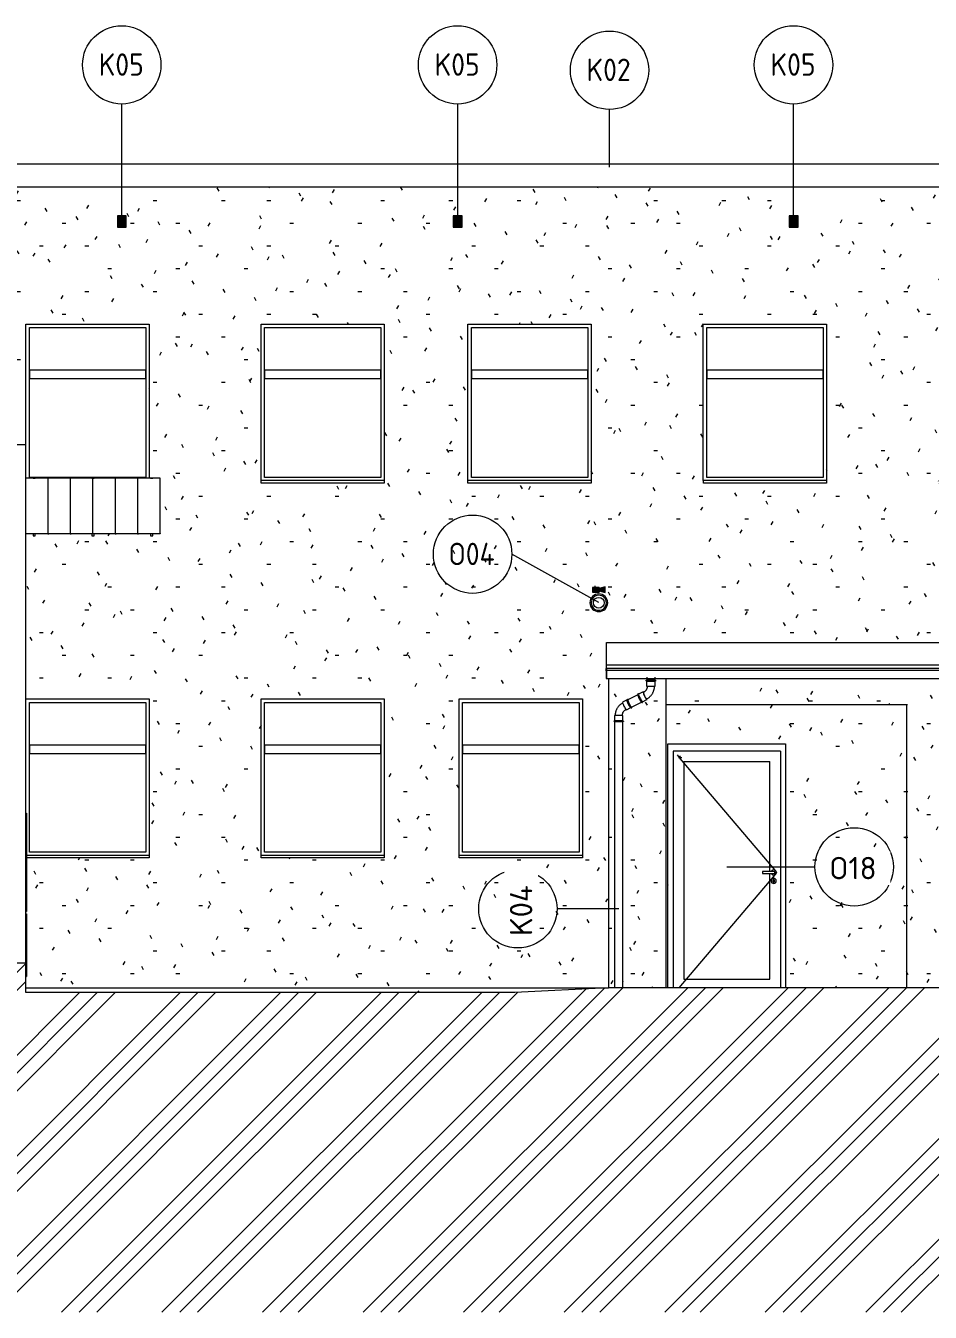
# Model space of a CAD drawing. Header units: millimetres. Extents: x -17526 to 472153, y -45352 to 20466.
# Drawn here: x 265693 to 273771, y -2010 to 9486 of the extents above; entities that cross this region are included whole.
import ezdxf

# ---------------------------------------------------------------- set-up
doc = ezdxf.new("R2010")
doc.units = ezdxf.units.MM
for name, color, linetype, lineweight in [('A-DETL-GENF', 92, 'Continuous', 9), ('A-DETL-THIN', 151, 'Continuous', 9), ('A-GLAZ', 151, 'Continuous', 9), ('A-GLAZ-IDEN', 152, 'Continuous', 9), ('A-ROOF', 132, 'Continuous', 9), ('A-ROOF-IDEN', 132, 'Continuous', 9), ('A-ROOF-OTLN', 132, 'Continuous', 9), ('A-WALL', 113, 'Continuous', 9), ('A-WALL-PATT', 111, 'Continuous', 9), ('E-ELEC-FIXT', 91, 'Continuous', 9), ('E-POWR-CNTR', 130, 'Continuous', 9), ('E-POWR-DROP', 130, 'Continuous', 9), ('E-SERT', 181, 'Continuous', 9), ('E-SERT-IDEN', 181, 'Continuous', 9), ('M-EQPM', 50, 'Continuous', 9), ('M-EQPM-IDEN', 50, 'Continuous', 9), ('P-PIPE', 3, 'Continuous', 9), ('P-PIPE-IDEN', 2, 'Continuous', 9), ('Q-SPCQ', 91, 'Continuous', 9)]:
    doc.layers.add(name, color=color, linetype=linetype, lineweight=lineweight)
doc.styles.add('ISOCPEUR', font='isocpeur.ttf', dxfattribs={"width": 0.9, "height": 200})
doc.styles.add('ISOCPEUR_2', font='isocpeur.ttf', dxfattribs={"height": 200})
pattern_1 = [(0, (331041.9, 0), (812.8, 203.2), [33.528, -576.072, 33.528, -576.072, -3251.2]), (0, (331041.9, 0), (812.8, 203.2), [-1219.2, 33.528, -1185.672, 33.528, -576.072, -1422.4]), (0, (331041.9, 0), (812.8, 203.2), [-3048, 33.528, -372.872, 33.528, -982.472]), (120, (331346.7, 101.6), (-582.37636, 602.30545), [33.528, -576.072, 33.528, -576.072, -3251.2]), (120, (331346.7, 101.6), (-582.37636, 602.30545), [-1219.2, 33.528, -1185.672, 33.528, -576.072, -1422.4]), (120, (331346.7, 101.6), (-582.37636, 602.30545), [-3048, 33.528, -372.872, 33.528, -982.472]), (240, (331448.3, 508), (-230.42364, -805.50545), [33.528, -576.072, 33.528, -576.072, -3251.2]), (240, (331448.3, 508), (-230.42364, -805.50545), [-1219.2, 33.528, -1185.672, 33.528, -576.072, -1422.4]), (240, (331448.3, 508), (-230.42364, -805.50545), [-3048, 33.528, -372.872, 33.528, -982.472])]

# ---------------------------------------------------------------- blocks, each defined once
blk = doc.blocks.new('OKNO_1k_nadsvetlik - OKNO_1k_nadsvetlik_1200 x 1500-1969479-S-Nový')
at = {"layer": 'A-GLAZ'}
for p, q in [((-65317, 2100), (-65317, 3440)), ((-65317, 3440), (-64277, 3440)), ((-64277, 3440), (-64277, 2100)), ((-65317, 3060), (-64277, 3060)), ((-65317, 3060), (-65317, 2980)), ((-64277, 2980), (-64277, 3060)), ((-64277, 2980), (-65317, 2980)), ((-64277, 2100), (-65317, 2100))]:
    blk.add_line(p, q, dxfattribs=at)
blk = doc.blocks.new('parapet_ext - parapet_ext-1802071-S-Nový')
at = {"layer": 'Q-SPCQ'}
for p, q in [((-64247, 2072), (-65344, 2072)), ((-64247, 2072), (-64247, 2050)), ((-64247, 2050), (-65344, 2050))]:
    blk.add_line(p, q, dxfattribs=at)
blk = doc.blocks.new('parapet_ext - parapet_ext-V154-S-Nový')
at = {"layer": 'Q-SPCQ'}
for p, q in [((-63247, 2050), (-63247, 2072)), ((-62147, 2072), (-63247, 2072)), ((-62147, 2072), (-62147, 2050)), ((-62147, 2050), (-63247, 2050))]:
    blk.add_line(p, q, dxfattribs=at)
blk = doc.blocks.new('DPS_ELE_elektroměrná_skříň - DPS_ELE_elektroměrná_skříň -510x900-1157956-S-Nový')
at = {"layer": 'E-ELEC-FIXT', "color": 11}
for p, q in [((-65349, 2450), (-65344, 2450)), ((-65344, 2450), (-65344, 1570)), ((-65349, 1570), (-65344, 1570))]:
    blk.add_line(p, q, dxfattribs=at)
blk = doc.blocks.new('DPS_ELE_elektroměrná_skříň - DPS_ELE_elektroměrná_skříň - 410x580-1157955-S-Nový')
at = {"layer": 'E-ELEC-FIXT', "color": 11}
for p, q in [((-65349, 1550), (-65344, 1550)), ((-65344, 1550), (-65344, 990)), ((-65349, 990), (-65344, 990))]:
    blk.add_line(p, q, dxfattribs=at)
blk = doc.blocks.new('DPS_vetrání_nová - Typ 1-V168-S-Nový')
at = {"layer": 'M-EQPM', "color": 11}
for p, q in [((-55531, 7786), (-55531, 7686)), ((-55451, 7786), (-55531, 7786)), ((-55526, 7691), (-55526, 7781)), ((-55526, 7781), (-55456, 7781)), ((-55526, 7776), (-55456, 7776)), ((-55526, 7767), (-55456, 7767)), ((-55526, 7758), (-55456, 7758)), ((-55526, 7749), (-55456, 7749)), ((-55526, 7740), (-55456, 7740)), ((-55526, 7732), (-55456, 7732)), ((-55526, 7723), (-55456, 7723)), ((-55526, 7714), (-55456, 7714)), ((-55526, 7705), (-55456, 7705)), ((-55456, 7781), (-55456, 7691)), ((-55451, 7686), (-55451, 7786)), ((-55531, 7686), (-55451, 7686)), ((-55526, 7696), (-55456, 7696)), ((-55456, 7691), (-55526, 7691))]:
    blk.add_line(p, q, dxfattribs=at)
blk = doc.blocks.new('DSP_Kamera_nastěnná - Refer to Catalog-V173-S-Nový')
at = {"layer": 'E-SERT'}
blk.add_hatch(color=11, dxfattribs=at).paths.add_polyline_path([(-60174, 4421), (-60174, 4471), (-60227, 4456), (-60227, 4466), (-60287, 4466), (-60287, 4426), (-60227, 4426), (-60227, 4436)])
at = {"layer": 'E-SERT', "color": 11}
for p, q in [((-60227, 4466), (-60287, 4466)), ((-60287, 4466), (-60287, 4426)), ((-60287, 4426), (-60227, 4426)), ((-60227, 4426), (-60287, 4426)), ((-60262, 4441), (-60262, 4481)), ((-60174, 4471), (-60227, 4456)), ((-60227, 4456), (-60227, 4466)), ((-60227, 4466), (-60227, 4426)), ((-60227, 4426), (-60227, 4436)), ((-60227, 4436), (-60174, 4421)), ((-60227, 4436), (-60174, 4421)), ((-60174, 4446), (-60174, 4471)), ((-60174, 4421), (-60174, 4446)), ((-60174, 4421), (-60174, 4446))]:
    blk.add_line(p, q, dxfattribs=at)
blk.add_circle((-60231, 4330), 48.3, dxfattribs=at)
for radius, start, end in [(79.4, 90, 270), (67.5, 90, 270), (79.4, 270, 90), (67.5, 270, 90)]:
    blk.add_arc((-60231, 4330), radius, start, end, dxfattribs=at)
blk = doc.blocks.new('FP_185-S-Nový')
at = {"layer": 'M-EQPM'}
for p, q in [((-64149, 5442), (-65349, 5442)), ((-65149, 5433), (-65149, 5442)), ((-65149, 5415), (-65149, 5433)), ((-65149, 5388), (-65149, 5415)), ((-64949, 5433), (-64949, 5442)), ((-64949, 5415), (-64949, 5433)), ((-64949, 5388), (-64949, 5415)), ((-64749, 5433), (-64749, 5442)), ((-64749, 5415), (-64749, 5433)), ((-64749, 5388), (-64749, 5415)), ((-64549, 5433), (-64549, 5442)), ((-64549, 5415), (-64549, 5433)), ((-64549, 5388), (-64549, 5415)), ((-64349, 5433), (-64349, 5442)), ((-64349, 5415), (-64349, 5433)), ((-64349, 5388), (-64349, 5415)), ((-65149, 5352), (-65149, 5388)), ((-65149, 5307), (-65149, 5352)), ((-65149, 5253), (-65149, 5307)), ((-64949, 5352), (-64949, 5388)), ((-64949, 5307), (-64949, 5352)), ((-64949, 5253), (-64949, 5307)), ((-64749, 5352), (-64749, 5388)), ((-64749, 5307), (-64749, 5352)), ((-64749, 5253), (-64749, 5307)), ((-64549, 5352), (-64549, 5388)), ((-64549, 5307), (-64549, 5352)), ((-64549, 5253), (-64549, 5307)), ((-64349, 5352), (-64349, 5388)), ((-64349, 5307), (-64349, 5352)), ((-64349, 5253), (-64349, 5307)), ((-65149, 5190), (-65149, 5253)), ((-65149, 5119), (-65149, 5190)), ((-64949, 5190), (-64949, 5253)), ((-64949, 5119), (-64949, 5190)), ((-64749, 5190), (-64749, 5253)), ((-64749, 5119), (-64749, 5190)), ((-64549, 5190), (-64549, 5253)), ((-64549, 5119), (-64549, 5190)), ((-64349, 5190), (-64349, 5253)), ((-64349, 5119), (-64349, 5190)), ((-65149, 5039), (-65149, 5119)), ((-64949, 5039), (-64949, 5119)), ((-64749, 5039), (-64749, 5119)), ((-64549, 5039), (-64549, 5119)), ((-64349, 5039), (-64349, 5119)), ((-65149, 4950), (-65149, 5039)), ((-64949, 4950), (-64949, 5039)), ((-64749, 4950), (-64749, 5039)), ((-64549, 4950), (-64549, 5039)), ((-64349, 4950), (-64349, 5039))]:
    blk.add_line(p, q, dxfattribs=at)
blk = doc.blocks.new('FP_186-S-Nový')
at = {"layer": 'M-EQPM'}
for p, q in [((-65149, 4947), (-65149, 4940)), ((-64949, 4947), (-64949, 4940)), ((-64549, 4947), (-64549, 4940)), ((-64349, 4947), (-64349, 4940))]:
    blk.add_line(p, q, dxfattribs=at)
blk = doc.blocks.new('DPS_stříška_hlavní_vstup_2 - DPS_stříška_hlavní_vstup_2-1605088-S-Nový')
at = {"layer": 'M-EQPM'}
h = blk.add_hatch(dxfattribs=at)
h.set_pattern_fill('FP_126', color=256, style=0, pattern_type=2)
h.set_pattern_definition([(90, (-64149.29, 4488.77), (-200, 1e-14), [])])
h.paths.add_polyline_path([(-64197, 4947), (-64149, 4947), (-64149, 4949), (-65349, 4949), (-65349, 4947), (-64422, 4947)])
for p, q in [((-65264, 5440), (-65284, 5440)), ((-64739, 5440), (-64759, 5440)), ((-64214, 5440), (-64234, 5440)), ((-64149, 4949), (-64149, 5442)), ((-65349, 4949), (-64149, 4949)), ((-64149, 4947), (-65349, 4947)), ((-65264, 4947), (-65284, 4947)), ((-65284, 4947), (-65284, 4929)), ((-65264, 4929), (-65264, 4947)), ((-64739, 4947), (-64759, 4947)), ((-64759, 4947), (-64759, 4929)), ((-64739, 4929), (-64739, 4947)), ((-64214, 4947), (-64234, 4947)), ((-64234, 4947), (-64234, 4929)), ((-64214, 4929), (-64214, 4947)), ((-64149, 4949), (-64149, 4947)), ((-65284, 4929), (-65274, 4929)), ((-65274, 4929), (-65264, 4929)), ((-64759, 4929), (-64749, 4929)), ((-64749, 4929), (-64739, 4929)), ((-64234, 4929), (-64224, 4929)), ((-64224, 4929), (-64214, 4929))]:
    blk.add_line(p, q, dxfattribs=at)
for name in ['FP_185-S-Nový', 'FP_186-S-Nový']:
    blk.add_blockref(name, (0, 0), dxfattribs=at)
blk = doc.blocks.new('Koncovka okapu nová konstrukce - Koncovka okapu nová konstrukce-1663327-S-Nový')
at = {"layer": 'P-PIPE', "color": 11}
for p, q in [((-60164, 3729), (-60164, 3741)), ((-60162, 3741), (-60164, 3741)), ((-60164, 3721), (-60164, 3729)), ((-60162, 3729), (-60164, 3729)), ((-60164, 3721), (-60164, 3654)), ((-60162, 3741), (-60162, 3729)), ((-60162, 3729), (-60162, 3721)), ((-60162, 3654), (-60162, 3721)), ((-53539, 3729), (-53539, 3741)), ((-53537, 3741), (-53539, 3741)), ((-53539, 3721), (-53539, 3729)), ((-53537, 3729), (-53539, 3729)), ((-53539, 3721), (-53539, 3654)), ((-53537, 3741), (-53537, 3729)), ((-53537, 3729), (-53537, 3721)), ((-53537, 3654), (-53537, 3721)), ((-60164, 3654), (-60162, 3654)), ((-53539, 3654), (-53537, 3654))]:
    blk.add_line(p, q, dxfattribs=at)
blk = doc.blocks.new('Koleno_ uhlíková ocel_ lisované - Standardní-1159651-S-Nový')
at = {"layer": 'P-PIPE', "color": 11}
for p, q in [((-59804, 3630), (-59804, 3585)), ((-59804, 3630), (-59728, 3630)), ((-59804, 3585), (-59728, 3585)), ((-59728, 3585), (-59728, 3630)), ((-59728, 3585), (-59728, 3585)), ((-59835, 3533), (-59875, 3513)), ((-59841, 3445), (-59801, 3465))]:
    blk.add_line(p, q, dxfattribs=at)
at = {"layer": 'P-PIPE', "color": 11, "flags": 128}
for points in [[(-59798, 3585), (-59798, 3583), (-59799, 3580), (-59799, 3577), (-59799, 3575), (-59800, 3572), (-59800, 3570), (-59801, 3567), (-59802, 3565), (-59802, 3563), (-59803, 3560), (-59804, 3558), (-59805, 3556), (-59807, 3553), (-59808, 3551), (-59809, 3549), (-59811, 3547), (-59812, 3545), (-59814, 3543), (-59816, 3541), (-59817, 3539), (-59819, 3538), (-59821, 3536), (-59823, 3534), (-59825, 3533), (-59827, 3531), (-59829, 3530), (-59831, 3529), (-59833, 3528)], [(-59804, 3630), (-59804, 3630), (-59804, 3630), (-59804, 3630), (-59805, 3630), (-59805, 3630), (-59805, 3630), (-59805, 3630), (-59805, 3630), (-59805, 3630), (-59805, 3630), (-59806, 3631), (-59806, 3631), (-59806, 3631), (-59806, 3631), (-59806, 3631), (-59806, 3631), (-59806, 3631), (-59807, 3631), (-59807, 3631), (-59807, 3631), (-59807, 3632), (-59807, 3632), (-59807, 3632), (-59807, 3632), (-59807, 3632), (-59807, 3632), (-59807, 3632), (-59807, 3632), (-59808, 3633), (-59808, 3633), (-59808, 3633), (-59808, 3633), (-59808, 3633), (-59808, 3633), (-59808, 3633), (-59808, 3634), (-59808, 3634), (-59808, 3634), (-59808, 3634), (-59808, 3634), (-59808, 3634), (-59808, 3635), (-59808, 3635), (-59808, 3635), (-59808, 3635), (-59808, 3635), (-59808, 3635), (-59808, 3636), (-59808, 3636), (-59808, 3636), (-59807, 3636), (-59807, 3636), (-59807, 3636), (-59807, 3636), (-59807, 3637), (-59807, 3637), (-59807, 3637), (-59807, 3637), (-59807, 3637), (-59807, 3637), (-59806, 3637), (-59806, 3637), (-59806, 3637), (-59806, 3638), (-59806, 3638), (-59806, 3638), (-59806, 3638), (-59806, 3638), (-59805, 3638), (-59805, 3638), (-59805, 3638), (-59805, 3638), (-59805, 3638), (-59805, 3638), (-59804, 3638), (-59804, 3638), (-59804, 3638), (-59804, 3638), (-59804, 3638)], [(-59804, 3638), (-59804, 3638), (-59804, 3638), (-59804, 3638), (-59803, 3638), (-59803, 3638)], [(-59728, 3638), (-59729, 3638), (-59729, 3638), (-59729, 3638), (-59730, 3638), (-59730, 3638), (-59731, 3638), (-59732, 3638), (-59732, 3638), (-59733, 3638), (-59734, 3638), (-59735, 3638), (-59735, 3638), (-59736, 3638), (-59737, 3638), (-59738, 3638), (-59740, 3638), (-59741, 3638), (-59742, 3638), (-59743, 3638), (-59744, 3638), (-59745, 3638), (-59747, 3638), (-59748, 3638), (-59749, 3638), (-59751, 3638), (-59752, 3638), (-59754, 3638), (-59755, 3638), (-59757, 3638), (-59758, 3638), (-59760, 3638), (-59761, 3638), (-59763, 3638), (-59764, 3638), (-59766, 3638), (-59767, 3638), (-59769, 3638), (-59770, 3638), (-59772, 3638), (-59773, 3638), (-59775, 3638), (-59776, 3638), (-59778, 3638), (-59779, 3638), (-59781, 3638), (-59782, 3638), (-59783, 3638), (-59785, 3638), (-59786, 3638), (-59787, 3638), (-59788, 3638), (-59790, 3638), (-59791, 3638), (-59792, 3638), (-59793, 3638), (-59794, 3638), (-59795, 3638), (-59796, 3638), (-59797, 3638), (-59798, 3638), (-59799, 3638), (-59799, 3638), (-59800, 3638), (-59801, 3638), (-59801, 3638), (-59802, 3638), (-59802, 3638), (-59803, 3638), (-59803, 3638), (-59803, 3638), (-59804, 3638), (-59804, 3638), (-59804, 3638), (-59804, 3638), (-59804, 3638)], [(-59804, 3630), (-59804, 3630), (-59804, 3630), (-59804, 3630), (-59803, 3630), (-59803, 3630), (-59803, 3630), (-59802, 3630), (-59802, 3630), (-59801, 3630), (-59801, 3630), (-59800, 3630), (-59800, 3630), (-59799, 3630), (-59798, 3630), (-59797, 3630), (-59796, 3630), (-59795, 3630), (-59794, 3630), (-59793, 3630), (-59792, 3630), (-59791, 3630), (-59790, 3630), (-59789, 3630), (-59788, 3630), (-59786, 3630), (-59785, 3630), (-59784, 3630), (-59782, 3630), (-59781, 3630), (-59780, 3630), (-59778, 3630), (-59777, 3630), (-59775, 3630), (-59774, 3630), (-59772, 3630), (-59771, 3630), (-59769, 3630), (-59768, 3630), (-59766, 3630), (-59765, 3630), (-59763, 3630), (-59762, 3630), (-59760, 3630), (-59759, 3630), (-59757, 3630), (-59756, 3630), (-59754, 3630), (-59753, 3630), (-59751, 3630), (-59750, 3630), (-59749, 3630), (-59747, 3630), (-59746, 3630), (-59745, 3630), (-59743, 3630), (-59742, 3630), (-59741, 3630), (-59740, 3630), (-59739, 3630), (-59738, 3630), (-59737, 3630), (-59736, 3630), (-59735, 3630), (-59734, 3630), (-59733, 3630), (-59732, 3630), (-59732, 3630), (-59731, 3630), (-59731, 3630), (-59730, 3630), (-59729, 3630), (-59729, 3630), (-59729, 3630), (-59728, 3630), (-59728, 3630)], [(-59803, 3630), (-59804, 3630), (-59804, 3630), (-59804, 3630), (-59804, 3630)], [(-59804, 3470), (-59799, 3473), (-59795, 3475), (-59790, 3478), (-59786, 3481), (-59782, 3484), (-59778, 3487), (-59774, 3491), (-59771, 3494), (-59767, 3498), (-59764, 3502), (-59760, 3506), (-59757, 3510), (-59755, 3514), (-59752, 3518), (-59749, 3523), (-59747, 3527), (-59745, 3532), (-59743, 3537), (-59741, 3542), (-59739, 3546), (-59738, 3551), (-59737, 3556), (-59736, 3561), (-59735, 3566), (-59734, 3571), (-59734, 3577), (-59733, 3582), (-59733, 3585)], [(-59803, 3638), (-59803, 3638), (-59803, 3638), (-59802, 3638), (-59802, 3638), (-59801, 3638)], [(-59801, 3630), (-59802, 3630), (-59802, 3630), (-59803, 3630), (-59803, 3630), (-59803, 3630), (-59803, 3630)], [(-59730, 3638), (-59730, 3638), (-59729, 3638), (-59729, 3638), (-59729, 3638), (-59728, 3638), (-59728, 3638), (-59728, 3638), (-59728, 3638), (-59728, 3638), (-59728, 3638)], [(-59728, 3630), (-59728, 3630), (-59728, 3630), (-59728, 3630), (-59728, 3630), (-59729, 3630), (-59729, 3630), (-59729, 3630), (-59730, 3630), (-59730, 3630)], [(-59728, 3638), (-59728, 3638), (-59728, 3638), (-59728, 3638), (-59728, 3638), (-59728, 3638)], [(-59728, 3638), (-59728, 3638), (-59727, 3638), (-59727, 3638), (-59727, 3638), (-59727, 3638), (-59727, 3638), (-59727, 3638), (-59727, 3638), (-59726, 3638), (-59726, 3638), (-59726, 3638), (-59726, 3638), (-59726, 3638), (-59726, 3638), (-59726, 3637), (-59725, 3637), (-59725, 3637), (-59725, 3637), (-59725, 3637), (-59725, 3637), (-59725, 3637), (-59725, 3637), (-59725, 3637), (-59724, 3636), (-59724, 3636), (-59724, 3636), (-59724, 3636), (-59724, 3636), (-59724, 3636), (-59724, 3636), (-59724, 3635), (-59724, 3635), (-59724, 3635), (-59724, 3635), (-59724, 3635), (-59724, 3635), (-59724, 3635), (-59724, 3634), (-59724, 3634), (-59724, 3634), (-59724, 3634), (-59724, 3634), (-59724, 3634), (-59724, 3633), (-59724, 3633), (-59724, 3633), (-59724, 3633), (-59724, 3633), (-59724, 3633), (-59724, 3633), (-59724, 3632), (-59724, 3632), (-59724, 3632), (-59724, 3632), (-59725, 3632), (-59725, 3632), (-59725, 3632), (-59725, 3631), (-59725, 3631), (-59725, 3631), (-59725, 3631), (-59725, 3631), (-59725, 3631), (-59726, 3631), (-59726, 3631), (-59726, 3631), (-59726, 3631), (-59726, 3631), (-59726, 3630), (-59726, 3630), (-59727, 3630), (-59727, 3630), (-59727, 3630), (-59727, 3630), (-59727, 3630), (-59727, 3630), (-59728, 3630), (-59728, 3630), (-59728, 3630)], [(-59728, 3630), (-59728, 3630), (-59728, 3630), (-59728, 3630), (-59728, 3630)], [(-59878, 3515), (-59879, 3515), (-59881, 3515), (-59882, 3514), (-59882, 3513), (-59883, 3512), (-59883, 3511), (-59883, 3511), (-59883, 3510), (-59883, 3509), (-59883, 3508), (-59883, 3508), (-59883, 3507), (-59883, 3506), (-59883, 3505), (-59883, 3504), (-59883, 3504), (-59882, 3503), (-59882, 3502), (-59882, 3501), (-59882, 3500), (-59881, 3499), (-59881, 3498), (-59880, 3497), (-59880, 3495), (-59880, 3494), (-59879, 3493), (-59879, 3492), (-59878, 3491), (-59878, 3489), (-59877, 3488), (-59877, 3487), (-59876, 3485), (-59875, 3484), (-59875, 3483), (-59874, 3481), (-59874, 3480), (-59873, 3479), (-59872, 3477), (-59872, 3476), (-59871, 3474), (-59870, 3473), (-59869, 3472), (-59869, 3470), (-59868, 3469), (-59867, 3468), (-59867, 3466), (-59866, 3465), (-59865, 3464), (-59864, 3462), (-59864, 3461), (-59863, 3460), (-59862, 3459), (-59862, 3457), (-59861, 3456), (-59860, 3455), (-59859, 3454), (-59859, 3453), (-59858, 3452), (-59857, 3451), (-59857, 3450), (-59856, 3449), (-59855, 3448), (-59855, 3447), (-59854, 3446), (-59853, 3446), (-59853, 3445), (-59852, 3444), (-59852, 3443), (-59851, 3443), (-59851, 3442), (-59850, 3442), (-59849, 3441), (-59849, 3441), (-59848, 3440), (-59848, 3440), (-59847, 3440), (-59846, 3439), (-59845, 3439), (-59845, 3439)], [(-59873, 3513), (-59873, 3513), (-59874, 3514), (-59875, 3514), (-59875, 3514), (-59876, 3515), (-59877, 3515), (-59878, 3515), (-59878, 3515)], [(-59845, 3439), (-59844, 3439), (-59842, 3440), (-59841, 3441), (-59841, 3441), (-59840, 3442), (-59840, 3443), (-59840, 3444), (-59840, 3445), (-59840, 3445), (-59840, 3446), (-59840, 3447)]]:
    blk.add_lwpolyline(points, dxfattribs=at)
at = {"layer": 'P-PIPE', "color": 11}
for centre, major_axis, start_param, end_param in [((-59858, 3479), (-17.2, 33.9), 6.207861, 9.349454), ((-59818, 3499), (-17.2, 33.9), 6.207861, 9.349454), ((-59818, 3499), (-14.7, 29), 6.207861, 9.349454), ((-59818, 3499), (-17.2, 33.9), 5.728231, 6.207861), ((-59818, 3499), (-17.2, 33.9), 3.066269, 3.703174)]:
    blk.add_ellipse(centre, major_axis=major_axis, ratio=0.14883, start_param=start_param, end_param=end_param, dxfattribs=at)
blk = doc.blocks.new('Koleno_ uhlíková ocel_ lisované - Standardní-V187-S-Nový')
at = {"layer": 'P-PIPE', "color": 11}
for p, q in [((-59978, 3461), (-60018, 3441)), ((-59984, 3373), (-59944, 3393)), ((-60091, 3321), (-60091, 3276)), ((-60016, 3321), (-60091, 3321)), ((-60016, 3276), (-60091, 3276)), ((-60015, 3321), (-60016, 3321)), ((-60015, 3276), (-60015, 3321))]:
    blk.add_line(p, q, dxfattribs=at)
at = {"layer": 'P-PIPE', "color": 11, "flags": 128}
for points in [[(-59941, 3390), (-59942, 3391), (-59943, 3391), (-59943, 3391), (-59944, 3391), (-59945, 3392), (-59945, 3392), (-59946, 3393), (-59946, 3393), (-59947, 3394), (-59947, 3394), (-59948, 3395), (-59949, 3396), (-59949, 3396), (-59950, 3397), (-59950, 3398), (-59951, 3399), (-59952, 3400), (-59952, 3401), (-59953, 3402), (-59954, 3403), (-59954, 3404), (-59955, 3405), (-59956, 3406), (-59956, 3407), (-59957, 3408), (-59958, 3409), (-59959, 3410), (-59959, 3412), (-59960, 3413), (-59961, 3414), (-59962, 3416), (-59962, 3417), (-59963, 3418), (-59964, 3420), (-59964, 3421), (-59965, 3422), (-59966, 3424), (-59967, 3425), (-59967, 3426), (-59968, 3428), (-59969, 3429), (-59969, 3431), (-59970, 3432), (-59971, 3433), (-59971, 3435), (-59972, 3436), (-59972, 3437), (-59973, 3439), (-59973, 3440), (-59974, 3441), (-59974, 3442), (-59975, 3444), (-59975, 3445), (-59976, 3446), (-59976, 3447), (-59977, 3448), (-59977, 3449), (-59977, 3450), (-59978, 3451), (-59978, 3452), (-59978, 3453), (-59979, 3454), (-59979, 3455), (-59979, 3456), (-59979, 3457), (-59979, 3458), (-59979, 3459), (-59979, 3459), (-59979, 3460), (-59979, 3461), (-59979, 3461), (-59979, 3462), (-59979, 3463), (-59979, 3464), (-59978, 3465), (-59977, 3466), (-59976, 3466), (-59975, 3466), (-59974, 3467)], [(-59968, 3463), (-59969, 3464), (-59970, 3464), (-59970, 3465), (-59971, 3465), (-59971, 3466), (-59972, 3466), (-59973, 3466), (-59974, 3466), (-59974, 3467)], [(-60015, 3436), (-60020, 3433), (-60024, 3431), (-60029, 3428), (-60033, 3425), (-60037, 3422), (-60041, 3419), (-60045, 3415), (-60048, 3412), (-60052, 3408), (-60055, 3404), (-60059, 3400), (-60062, 3396), (-60064, 3392), (-60067, 3387), (-60070, 3383), (-60072, 3378), (-60074, 3374), (-60076, 3369), (-60078, 3364), (-60080, 3359), (-60081, 3354), (-60082, 3349), (-60083, 3344), (-60084, 3339), (-60085, 3334), (-60085, 3329), (-60086, 3324), (-60086, 3321)], [(-60021, 3321), (-60021, 3323), (-60020, 3326), (-60020, 3328), (-60020, 3331), (-60019, 3333), (-60019, 3336), (-60018, 3338), (-60017, 3341), (-60017, 3343), (-60016, 3346), (-60015, 3348), (-60014, 3350), (-60012, 3352), (-60011, 3355), (-60010, 3357), (-60008, 3359), (-60007, 3361), (-60005, 3363), (-60003, 3365), (-60002, 3366), (-60000, 3368), (-59998, 3370), (-59996, 3371), (-59994, 3373), (-59992, 3374), (-59990, 3376), (-59988, 3377), (-59986, 3378)], [(-59941, 3390), (-59940, 3391), (-59938, 3391), (-59937, 3392), (-59937, 3393), (-59936, 3394), (-59936, 3394), (-59936, 3395), (-59936, 3396), (-59936, 3397), (-59936, 3397), (-59936, 3398), (-59936, 3399), (-59936, 3400)], [(-60091, 3268), (-60091, 3268), (-60092, 3268), (-60092, 3268), (-60092, 3268), (-60092, 3268), (-60092, 3268), (-60092, 3268), (-60093, 3268), (-60093, 3268), (-60093, 3268), (-60093, 3268), (-60093, 3268), (-60093, 3268), (-60093, 3268), (-60094, 3268), (-60094, 3268), (-60094, 3268), (-60094, 3269), (-60094, 3269), (-60094, 3269), (-60094, 3269), (-60094, 3269), (-60094, 3269), (-60095, 3269), (-60095, 3269), (-60095, 3270), (-60095, 3270), (-60095, 3270), (-60095, 3270), (-60095, 3270), (-60095, 3270), (-60095, 3270), (-60095, 3271), (-60095, 3271), (-60095, 3271), (-60095, 3271), (-60095, 3271), (-60095, 3271), (-60095, 3272), (-60095, 3272), (-60095, 3272), (-60095, 3272), (-60095, 3272), (-60095, 3272), (-60095, 3272), (-60095, 3273), (-60095, 3273), (-60095, 3273), (-60095, 3273), (-60095, 3273), (-60095, 3273), (-60095, 3273), (-60095, 3274), (-60095, 3274), (-60094, 3274), (-60094, 3274), (-60094, 3274), (-60094, 3274), (-60094, 3274), (-60094, 3274), (-60094, 3275), (-60094, 3275), (-60094, 3275), (-60093, 3275), (-60093, 3275), (-60093, 3275), (-60093, 3275), (-60093, 3275), (-60093, 3275), (-60093, 3275), (-60092, 3275), (-60092, 3275), (-60092, 3275), (-60092, 3275), (-60092, 3276), (-60092, 3276), (-60091, 3276), (-60091, 3276), (-60091, 3276)], [(-60091, 3276), (-60091, 3276), (-60091, 3276), (-60091, 3276), (-60091, 3276), (-60091, 3276)], [(-60016, 3276), (-60016, 3276), (-60016, 3276), (-60017, 3276), (-60017, 3276), (-60018, 3276), (-60018, 3276), (-60019, 3276), (-60020, 3276), (-60020, 3276), (-60021, 3276), (-60022, 3276), (-60023, 3276), (-60024, 3276), (-60025, 3276), (-60026, 3276), (-60027, 3276), (-60028, 3276), (-60029, 3276), (-60030, 3276), (-60032, 3276), (-60033, 3276), (-60034, 3276), (-60035, 3276), (-60037, 3276), (-60038, 3276), (-60040, 3276), (-60041, 3276), (-60043, 3276), (-60044, 3276), (-60045, 3276), (-60047, 3276), (-60049, 3276), (-60050, 3276), (-60052, 3276), (-60053, 3276), (-60055, 3276), (-60056, 3276), (-60058, 3276), (-60059, 3276), (-60061, 3276), (-60062, 3276), (-60064, 3276), (-60065, 3276), (-60066, 3276), (-60068, 3276), (-60069, 3276), (-60071, 3276), (-60072, 3276), (-60073, 3276), (-60075, 3276), (-60076, 3276), (-60077, 3276), (-60078, 3276), (-60079, 3276), (-60080, 3276), (-60081, 3276), (-60082, 3276), (-60083, 3276), (-60084, 3276), (-60085, 3276), (-60086, 3276), (-60087, 3276), (-60087, 3276), (-60088, 3276), (-60089, 3276), (-60089, 3276), (-60090, 3276), (-60090, 3276), (-60090, 3276), (-60091, 3276), (-60091, 3276), (-60091, 3276), (-60091, 3276), (-60091, 3276), (-60091, 3276)], [(-60091, 3276), (-60090, 3276), (-60090, 3276), (-60090, 3276), (-60089, 3276), (-60089, 3276)], [(-60091, 3268), (-60091, 3268), (-60091, 3268), (-60091, 3268), (-60091, 3268), (-60090, 3268), (-60090, 3268), (-60090, 3268), (-60089, 3268), (-60089, 3268), (-60088, 3268), (-60088, 3268), (-60087, 3268), (-60086, 3268), (-60085, 3268), (-60085, 3268), (-60084, 3268), (-60083, 3268), (-60082, 3268), (-60081, 3268), (-60080, 3268), (-60079, 3268), (-60077, 3268), (-60076, 3268), (-60075, 3268), (-60074, 3268), (-60072, 3268), (-60071, 3268), (-60070, 3268), (-60068, 3268), (-60067, 3268), (-60066, 3268), (-60064, 3268), (-60063, 3268), (-60061, 3268), (-60060, 3268), (-60058, 3268), (-60057, 3268), (-60055, 3268), (-60054, 3268), (-60052, 3268), (-60051, 3268), (-60049, 3268), (-60048, 3268), (-60046, 3268), (-60045, 3268), (-60043, 3268), (-60042, 3268), (-60040, 3268), (-60039, 3268), (-60037, 3268), (-60036, 3268), (-60035, 3268), (-60033, 3268), (-60032, 3268), (-60031, 3268), (-60030, 3268), (-60028, 3268), (-60027, 3268), (-60026, 3268), (-60025, 3268), (-60024, 3268), (-60023, 3268), (-60022, 3268), (-60021, 3268), (-60021, 3268), (-60020, 3268), (-60019, 3268), (-60018, 3268), (-60018, 3268), (-60017, 3268), (-60017, 3268), (-60016, 3268), (-60016, 3268), (-60016, 3268), (-60016, 3268)], [(-60091, 3268), (-60091, 3268), (-60091, 3268), (-60091, 3268), (-60091, 3268)], [(-60089, 3268), (-60089, 3268), (-60090, 3268), (-60090, 3268), (-60090, 3268), (-60091, 3268), (-60091, 3268)], [(-60018, 3276), (-60017, 3276), (-60017, 3276), (-60016, 3276), (-60016, 3276), (-60016, 3276), (-60015, 3276), (-60015, 3276), (-60015, 3276), (-60015, 3276), (-60015, 3276)], [(-60015, 3268), (-60015, 3268), (-60015, 3268), (-60015, 3268), (-60016, 3268), (-60016, 3268), (-60016, 3268), (-60017, 3268), (-60017, 3268), (-60018, 3268)], [(-60015, 3276), (-60015, 3276), (-60015, 3276), (-60015, 3276), (-60016, 3276), (-60016, 3276)], [(-60016, 3268), (-60015, 3268), (-60015, 3268), (-60015, 3268), (-60015, 3268)], [(-60015, 3276), (-60015, 3276), (-60015, 3276), (-60015, 3276), (-60015, 3275), (-60014, 3275), (-60014, 3275), (-60014, 3275), (-60014, 3275), (-60014, 3275), (-60014, 3275), (-60013, 3275), (-60013, 3275), (-60013, 3275), (-60013, 3275), (-60013, 3275), (-60013, 3275), (-60013, 3275), (-60013, 3275), (-60012, 3274), (-60012, 3274), (-60012, 3274), (-60012, 3274), (-60012, 3274), (-60012, 3274), (-60012, 3274), (-60012, 3274), (-60012, 3273), (-60012, 3273), (-60011, 3273), (-60011, 3273), (-60011, 3273), (-60011, 3273), (-60011, 3273), (-60011, 3272), (-60011, 3272), (-60011, 3272), (-60011, 3272), (-60011, 3272), (-60011, 3272), (-60011, 3271), (-60011, 3271), (-60011, 3271), (-60011, 3271), (-60011, 3271), (-60011, 3271), (-60011, 3270), (-60011, 3270), (-60011, 3270), (-60011, 3270), (-60012, 3270), (-60012, 3270), (-60012, 3270), (-60012, 3269), (-60012, 3269), (-60012, 3269), (-60012, 3269), (-60012, 3269), (-60012, 3269), (-60012, 3269), (-60012, 3269), (-60013, 3268), (-60013, 3268), (-60013, 3268), (-60013, 3268), (-60013, 3268), (-60013, 3268), (-60013, 3268), (-60014, 3268), (-60014, 3268), (-60014, 3268), (-60014, 3268), (-60014, 3268), (-60014, 3268), (-60014, 3268), (-60015, 3268), (-60015, 3268), (-60015, 3268), (-60015, 3268), (-60015, 3268)]]:
    blk.add_lwpolyline(points, dxfattribs=at)
at = {"layer": 'P-PIPE', "color": 11}
for centre, start_param, end_param in [((-59961, 3427), 0.186475, 3.007399), ((-60001, 3407), 6.207861, 9.349454), ((-60001, 3407), 3.066269, 3.141593)]:
    blk.add_ellipse(centre, major_axis=(-17.2, 33.9), ratio=0.14883, start_param=start_param, end_param=end_param, dxfattribs=at)
blk = doc.blocks.new('OKNO_dvere vchod_1k_nadsvetlik - vstupni dvere 1200_2200-1686223-S-Nový')
at = {"layer": 'A-GLAZ', "color": 11}
for p, q in [((-59567, 3005), (-59567, 890)), ((-58607, 3005), (-59567, 3005)), ((-58607, 3005), (-58607, 890)), ((-59532, 2970), (-59513, 2947)), ((-59506, 2939), (-58660, 1941)), ((-59472, 2910), (-59472, 965)), ((-59472, 2910), (-58702, 2910)), ((-58702, 1930), (-58702, 2910)), ((-58660, 1899), (-59516, 890)), ((-58769, 1930), (-58769, 1910)), ((-58659, 1930), (-58769, 1930)), ((-58769, 1910), (-58659, 1910)), ((-58702, 965), (-58702, 1910)), ((-58673, 1837), (-58673, 1853)), ((-58665, 1853), (-58665, 1837)), ((-58659, 1910), (-58659, 1930)), ((-58647, 1926), (-58642, 1920)), ((-58642, 1920), (-58647, 1914)), ((-59472, 965), (-58702, 965))]:
    blk.add_line(p, q, dxfattribs=at)
for centre, radius, start, end in [((-58669, 1845), 23, 0, 180), ((-58669, 1845), 23, 180, 0), ((-58669, 1920), 23, 0, 154.0561), ((-58669, 1920), 23, 205.9439, 0), ((-58669, 1853), 4, 0, 180), ((-58669, 1837), 4, 180, 0)]:
    blk.add_arc(centre, radius, start, end, dxfattribs=at)
blk = doc.blocks.new('Popiska mechanické zařízení - Popiska okna_Bublina-1428144-S-Nový')
at = {"layer": 'M-EQPM-IDEN'}
blk.add_circle((-88390, 9136), 350, dxfattribs=at)
blk = doc.blocks.new('Popiska zakončení střešního pláště - Popiska okna_Bublina-1463073-S-Nový')
at = {"layer": 'A-ROOF-IDEN'}
blk.add_circle((-89728, 9136), 350, dxfattribs=at)
blk = doc.blocks.new('Popiska zabezpečovací zařízení - Popiska okna_Bublina-1427579-S-Nový')
at = {"layer": 'E-SERT-IDEN'}
blk.add_circle((-39714, 5342), 350, dxfattribs=at)
blk = doc.blocks.new('Popisek okna_oznaceni - Popisek okna_oznaceni-1865439-S-Nový')
at = {"layer": 'A-GLAZ-IDEN'}
blk.add_circle((-57950, 1970), 350, dxfattribs=at)
blk = doc.blocks.new('Popisek_trubky_d_x_s - Popisek_trubky_d_x_s-1473669-S-Nový')
at = {"layer": 'P-PIPE-IDEN'}
blk.add_circle((-60954, 1595), 350, dxfattribs=at)

msp = doc.modelspace()

# ---------------------------------------------------------------- hatches: boundary and pattern name
at = {"layer": 'A-DETL-GENF'}
h = msp.add_hatch(dxfattribs=at)
h.set_pattern_fill('FP_120', style=0, pattern_type=2)
h.set_pattern_definition([(45, (331041.9, 0), (-449.013, 449.013), []), (45, (331200.66, 0), (0, 898.0256), []), (45, (330883.16, 0), (0, 898.0256), [])])
h.paths.add_polyline_path([(243693, -2010), (334530, -2010), (334530, 2837), (331268, 2494), (324169, 2370), (324169, 2230), (320818, 2230), (320530, 2518), (314589, 2518), (314195, 2588), (310108, 2230), (298413, 2230), (298413, 2180), (282097, 2180), (282097, 1523), (277778, 1146), (277335, 890), (270891, 890), (270061, 846), (265693, 846), (265693, 1113), (246615, 988), (242950, 988), (234619, 789), (234619, 589), (232519, 589), (232519, -2010), (241895, -2010)])
at = {"layer": 'A-WALL-PATT'}
h = msp.add_hatch(dxfattribs=at)
h.set_pattern_fill('FP_116', color=11, style=0, pattern_type=2)
h.set_pattern_definition(pattern_1)
h.paths.add_polyline_path([(270870, 4220), (277759, 4220), (277759, 8046), (265443, 8046), (265443, 5740), (265693, 5740), (265693, 5442), (265694, 5442), (265694, 6820), (266794, 6820), (266794, 5442), (266893, 5442), (266893, 4947), (266828, 4947), (266828, 4929), (266808, 4929), (266808, 4947), (266303, 4947), (266303, 4929), (266283, 4929), (266283, 4947), (265778, 4947), (265778, 4929), (265758, 4929), (265758, 4947), (265693, 4947), (265693, 4220), (270851, 4220)])
h.paths.add_polyline_path([(270811, 4251), (270791, 4253), (270772, 4261), (270755, 4274), (270743, 4290), (270735, 4309), (270732, 4330), (270735, 4351), (270744, 4371), (270755, 4386), (270772, 4399), (270791, 4407), (270811, 4409), (270832, 4407), (270851, 4399), (270870, 4383), (270880, 4370), (270888, 4351), (270891, 4330), (270888, 4309), (270879, 4289), (270868, 4274), (270851, 4261), (270832, 4253)])
h.paths.add_polyline_path([(270868, 4421), (270815, 4436), (270815, 4426), (270755, 4426), (270755, 4466), (270815, 4466), (270815, 4456), (270868, 4471), (270868, 4436)])
h.paths.add_polyline_path([(268894, 5400), (267794, 5400), (267794, 6820), (268894, 6820), (268894, 5420)])
h.paths.add_polyline_path([(270217, 5400), (269642, 5400), (269642, 6820), (270742, 6820), (270742, 5400), (270666, 5400)])
h.paths.add_polyline_path([(272844, 5400), (271744, 5400), (271744, 6820), (272844, 6820), (272844, 5420)])
h.paths.add_polyline_path([(274263, 5400), (273844, 5400), (273844, 6820), (274944, 6820), (274944, 5400), (274712, 5400)])
h.paths.add_polyline_path([(276061, 5400), (275605, 5400), (275605, 6820), (276705, 6820), (276705, 5400), (276510, 5400)])
h.paths.add_polyline_path([(275562, 7686), (275511, 7686), (275511, 7786), (275591, 7786), (275591, 7686), (275563, 7686)])
h.paths.add_polyline_path([(272529, 7686), (272511, 7686), (272511, 7786), (272591, 7786), (272591, 7686), (272531, 7686)])
h.paths.add_polyline_path([(266575, 7686), (266511, 7686), (266511, 7786), (266591, 7786), (266591, 7686), (266579, 7686)])
h.paths.add_polyline_path([(269570, 7686), (269511, 7686), (269511, 7786), (269591, 7786), (269591, 7686), (269572, 7686)])
h = msp.add_hatch(dxfattribs=at)
h.set_pattern_fill('FP_116', color=11, style=0, pattern_type=2)
h.set_pattern_definition(pattern_1)
h.paths.add_polyline_path([(272914, 890), (273563, 890), (273563, 3420), (271409, 3420), (271409, 890), (271429, 890), (271429, 3070), (272479, 3070), (272479, 890), (272689, 890)])
h.paths.add_polyline_path([(270891, 890), (270899, 890), (270899, 3654), (270879, 3655), (270879, 3656), (270877, 3657), (270877, 3741), (270879, 3741), (270879, 3976), (277045, 3976), (277046, 4157), (277048, 4159), (277052, 4160), (277751, 4160), (277751, 4220), (265693, 4220), (265693, 2450), (265694, 2450), (265694, 3470), (266794, 3470), (266794, 2050), (265698, 2050), (265698, 1570), (265693, 1570), (265693, 1550), (265698, 1550), (265698, 990), (265693, 990), (265693, 890), (270666, 890)])
h.paths.add_polyline_path([(268894, 2050), (267794, 2050), (267794, 3470), (268894, 3470), (268894, 2070)])
h.paths.add_polyline_path([(269564, 2050), (269564, 3470), (270664, 3470), (270664, 2050), (269587, 2050)])
h = msp.add_hatch(dxfattribs=at)
h.set_pattern_fill('FP_116', color=11, style=0, pattern_type=2)
h.set_pattern_definition(pattern_1)
h.paths.add_polyline_path([(271308, 3585), (271308, 3585), (271308, 3583)])
h.paths.add_polyline_path([(271030, 3272), (271030, 3269), (271028, 3269)])
h.paths.add_polyline_path([(271025, 890), (271409, 890), (271409, 3654), (271313, 3654), (271313, 3638), (271313, 3637), (271314, 3636), (271314, 3638), (271317, 3636), (271317, 3632), (271314, 3630), (271314, 3585), (271308, 3585), (271306, 3560), (271299, 3537), (271287, 3513), (271273, 3496), (271257, 3482), (271241, 3471), (271241, 3470), (271240, 3465), (271201, 3444), (271202, 3442), (271198, 3440), (271193, 3442), (271191, 3442), (271106, 3397), (271105, 3396), (271105, 3393), (271102, 3391), (271095, 3392), (271058, 3373), (271053, 3375), (271037, 3363), (271031, 3353), (271025, 3341), (271021, 3321), (271027, 3321), (271027, 3275), (271030, 3273), (271030, 3272), (271025, 3268), (271025, 910)])
h.paths.add_polyline_path([(270899, 890), (270952, 890), (270952, 3268), (270949, 3268), (270947, 3269), (270947, 3274), (270951, 3276), (270951, 3321), (270956, 3321), (270959, 3348), (270967, 3372), (270976, 3388), (270993, 3411), (271007, 3423), (271024, 3435), (271023, 3440), (271027, 3442), (271063, 3461), (271063, 3463), (271067, 3465), (271071, 3464), (271071, 3463), (271073, 3464), (271159, 3508), (271160, 3513), (271164, 3514), (271168, 3513), (271207, 3533), (271212, 3530), (271229, 3545), (271235, 3554), (271240, 3564), (271243, 3585), (271238, 3585), (271238, 3630), (271238, 3631), (271235, 3633), (271235, 3637), (271238, 3637), (271240, 3638), (271240, 3654), (270899, 3654), (270899, 910)])
h = msp.add_hatch(dxfattribs=at)
h.set_pattern_fill('FP_127', color=11, style=0, pattern_type=2)
h.set_pattern_definition([(0, (330382.3, 0), (812.642, 203.2), [33.521, -575.96, 33.521, -575.96, -3250.568]), (0, (330382.3, 0), (812.642, 203.2), [-1218.963, 33.521, -1185.442, 33.521, -575.96, -1422.124]), (0, (330382.3, 0), (812.642, 203.2), [-3047.408, 33.521, -372.8, 33.521, -982.281]), (119.995, (330687.03, 101.6), (-582.2608, 602.3072), [33.526, -576.044, -3860.612]), (119.995, (330687.03, 101.6), (-582.2608, 602.3072), [-609.57, 33.526, -576.044, -3251.042]), (119.995, (330687.03, 101.6), (-582.2608, 602.3072), [-1219.141, 33.526, -1185.614, -2031.901]), (119.995, (330687.03, 101.6), (-582.2608, 602.3072), [-2438.282, 33.526, -576.044, -1422.331]), (119.995, (330687.03, 101.6), (-582.2608, 602.3072), [-3047.852, 33.526, -372.854, -1015.951]), (119.995, (330687.03, 101.6), (-582.2608, 602.3072), [-3454.232, 33.526, -982.424]), (240.005, (330788.61, 508), (-230.3768, -805.5062), [33.526, -576.044, -3860.612]), (240.005, (330788.61, 508), (-230.3768, -805.5062), [-609.57, 33.526, -576.044, -3251.042]), (240.005, (330788.61, 508), (-230.3768, -805.5062), [-1219.141, 33.526, -1185.614, -2031.901]), (240.005, (330788.61, 508), (-230.3768, -805.5062), [-2438.282, 33.526, -576.044, -1422.331]), (240.005, (330788.61, 508), (-230.3768, -805.5062), [-3047.852, 33.526, -372.854, -1015.951]), (240.005, (330788.61, 508), (-230.3768, -805.5062), [-3454.232, 33.526, -982.424])])
h.paths.add_polyline_path([(271409, 3420), (273569, 3420), (273569, 3654), (271409, 3654), (271409, 3486)])
h = msp.add_hatch(dxfattribs=at)
h.set_pattern_fill('FP_116', color=11, style=0, pattern_type=2)
h.set_pattern_definition(pattern_1)
h.paths.add_polyline_path([(273771, 890), (277275, 890), (277275, 3654), (273569, 3654), (273569, 3420), (273771, 3420), (273771, 1082)])
h.paths.add_polyline_path([(275611, 3020), (274079, 3020), (274079, 3520), (276979, 3520), (276979, 3020), (276061, 3020)])
h = msp.add_hatch(dxfattribs=at)
h.set_pattern_fill('FP_116', color=11, style=0, pattern_type=2)
h.set_pattern_definition(pattern_1)
h.paths.add_polyline_path([(273563, 890), (273771, 890), (273771, 3420), (273563, 3420), (273563, 1082)])
h = msp.add_hatch(dxfattribs=at)
h.set_pattern_fill('FP_116', color=11, style=0, pattern_type=2)
h.set_pattern_definition(pattern_1)
h.paths.add_polyline_path([(267969, 846), (270061, 846), (270891, 890), (265693, 890), (265693, 846), (267070, 846)])
at = {"layer": 'E-POWR-DROP'}
msp.add_hatch(color=256, dxfattribs=at).paths.add_polyline_path([(271540, 2939), (271546, 2943), (271547, 2945), (271547, 2950), (271542, 2955), (271536, 2956), (271532, 2954), (271529, 2947), (271532, 2941), (271533, 2939), (271538, 2939)])

# ---------------------------------------------------------------- linework, layer by layer
at = {"layer": 'A-DETL-THIN'}
for p, q in [((265693, 5740), (265443, 5740)), ((265693, 1113), (265693, 5740)), ((246634, 988), (265693, 1113)), ((265693, 846), (265693, 1113)), ((270061, 846), (265693, 846)), ((270899, 890), (270061, 846)), ((273544, 890), (270899, 890)), ((277335, 890), (273544, 890))]:
    msp.add_line(p, q, dxfattribs=at)
at = {"layer": 'A-GLAZ-IDEN'}
msp.add_line((271954, 1970), (272742, 1970), dxfattribs=at)
at = {"layer": 'A-ROOF', "color": 11}
for p, q in [((270879, 3741), (270879, 3976)), ((277503, 3771), (270879, 3771))]:
    msp.add_line(p, q, dxfattribs=at)
at = {"layer": 'A-ROOF-IDEN'}
msp.add_line((270908, 8221), (270908, 8738), dxfattribs=at)
at = {"layer": 'A-ROOF-OTLN', "color": 11}
for p, q in [((277795, 8250), (265443, 8250)), ((265443, 8046), (277795, 8046)), ((270879, 3741), (270879, 3654)), ((277503, 3741), (270879, 3741)), ((270879, 3729), (277503, 3729)), ((270879, 3654), (277503, 3654))]:
    msp.add_line(p, q, dxfattribs=at)
at = {"layer": 'A-WALL', "color": 11}
for p, q in [((265694, 5442), (265694, 6820)), ((265694, 6820), (266794, 6820)), ((266794, 6820), (266794, 5442)), ((267794, 5422), (267794, 6820)), ((267794, 6820), (268894, 6820)), ((268894, 6820), (268894, 5422)), ((269642, 5422), (269642, 6820)), ((269642, 6820), (270742, 6820)), ((270742, 6820), (270742, 5422)), ((271744, 5422), (271744, 6820)), ((271744, 6820), (272844, 6820)), ((272844, 6820), (272844, 5422)), ((270879, 3976), (277045, 3976)), ((270899, 3654), (270899, 890)), ((271409, 3654), (271409, 890)), ((265694, 2450), (265694, 3470)), ((265694, 3470), (266794, 3470)), ((266794, 3470), (266794, 2072)), ((267794, 2072), (267794, 3470)), ((267794, 3470), (268894, 3470)), ((268894, 3470), (268894, 2072)), ((269564, 2072), (269564, 3470)), ((269564, 3470), (270664, 3470)), ((270664, 3470), (270664, 2072)), ((271409, 3420), (273569, 3420)), ((273563, 890), (273563, 3420)), ((271429, 890), (271429, 3070)), ((271429, 3070), (272479, 3070)), ((272479, 3070), (272479, 890)), ((265693, 890), (270899, 890))]:
    msp.add_line(p, q, dxfattribs=at)
at = {"layer": 'E-POWR-CNTR'}
for p, q in [((271522, 2947), (271554, 2947)), ((271538, 2931), (271538, 2963))]:
    msp.add_line(p, q, dxfattribs=at)
at = {"layer": 'E-SERT-IDEN'}
msp.add_line((270811, 4332), (270034, 4763), dxfattribs=at)
at = {"layer": 'M-EQPM-IDEN'}
for p, q in [((266551, 7786), (266551, 8786)), ((269551, 7786), (269551, 8786)), ((272551, 7786), (272551, 8786))]:
    msp.add_line(p, q, dxfattribs=at)
at = {"layer": 'P-PIPE', "color": 11}
for p, q in [((271240, 3664), (271240, 3638)), ((271311, 3638), (271313, 3638)), ((271313, 3638), (271313, 3664)), ((271160, 3508), (271071, 3463)), ((271104, 3398), (271193, 3443)), ((270952, 3268), (270952, 890)), ((271025, 3268), (271024, 3268)), ((271025, 890), (271025, 3268))]:
    msp.add_line(p, q, dxfattribs=at)
for start_param, end_param in [(6.207861, 7.778658), (1.495472, 3.066269), (3.066269, 3.141593)]:
    msp.add_ellipse((271088, 3430), major_axis=(-16.5, 32.6), ratio=0.14883, start_param=start_param, end_param=end_param, dxfattribs=at)
at = {"layer": 'P-PIPE-IDEN'}
msp.add_line((270989, 1595), (270438, 1595), dxfattribs=at)
at = {"layer": 'Q-SPCQ'}
for p, q in [((269642, 5400), (269642, 5422)), ((270742, 5422), (269642, 5422)), ((270742, 5422), (270742, 5400)), ((270742, 5400), (269642, 5400))]:
    msp.add_line(p, q, dxfattribs=at)

# ---------------------------------------------------------------- block references
at = {"layer": 'A-GLAZ'}
for p in [(331042, 3350), (333142, 3350), (334990, 3350), (337092, 3350), (331042, 0), (333142, 0), (334912, 0)]:
    msp.add_blockref('OKNO_1k_nadsvetlik - OKNO_1k_nadsvetlik_1200 x 1500-1969479-S-Nový', p, dxfattribs=at)
at = {"layer": 'A-GLAZ', "color": 11}
msp.add_blockref('OKNO_dvere vchod_1k_nadsvetlik - vstupni dvere 1200_2200-1686223-S-Nový', (331042, 0), dxfattribs=at)
at = {"layer": 'A-GLAZ-IDEN'}
msp.add_blockref('Popisek okna_oznaceni - Popisek okna_oznaceni-1865439-S-Nový', (331042, 0), dxfattribs=at)
at = {"layer": 'A-ROOF-IDEN'}
msp.add_blockref('Popiska zakončení střešního pláště - Popiska okna_Bublina-1463073-S-Nový', (360635, -48), dxfattribs=at)
at = {"layer": 'E-ELEC-FIXT', "color": 11}
for name in ['DPS_ELE_elektroměrná_skříň - DPS_ELE_elektroměrná_skříň -510x900-1157956-S-Nový', 'DPS_ELE_elektroměrná_skříň - DPS_ELE_elektroměrná_skříň - 410x580-1157955-S-Nový']:
    msp.add_blockref(name, (331042, 0), dxfattribs=at)
at = {"layer": 'E-SERT', "color": 11}
msp.add_blockref('DSP_Kamera_nastěnná - Refer to Catalog-V173-S-Nový', (331042, 0), dxfattribs=at)
at = {"layer": 'E-SERT-IDEN'}
msp.add_blockref('Popiska zabezpečovací zařízení - Popiska okna_Bublina-1427579-S-Nový', (309398, -578), dxfattribs=at)
at = {"layer": 'M-EQPM', "color": 11}
for p in [(322042, 0), (325042, 0), (328042, 0)]:
    msp.add_blockref('DPS_vetrání_nová - Typ 1-V168-S-Nový', p, dxfattribs=at)
at = {"layer": 'M-EQPM'}
msp.add_blockref('DPS_stříška_hlavní_vstup_2 - DPS_stříška_hlavní_vstup_2-1605088-S-Nový', (331042, 0), dxfattribs=at)
at = {"layer": 'M-EQPM-IDEN'}
for p in [(354940, 0), (357940, 0), (360940, 0)]:
    msp.add_blockref('Popiska mechanické zařízení - Popiska okna_Bublina-1428144-S-Nový', p, dxfattribs=at)
at = {"layer": 'P-PIPE', "color": 11}
for name in ['Koncovka okapu nová konstrukce - Koncovka okapu nová konstrukce-1663327-S-Nový', 'Koleno_ uhlíková ocel_ lisované - Standardní-1159651-S-Nový', 'Koleno_ uhlíková ocel_ lisované - Standardní-V187-S-Nový']:
    msp.add_blockref(name, (331042, 0), dxfattribs=at)
at = {"layer": 'P-PIPE-IDEN'}
msp.add_blockref('Popisek_trubky_d_x_s - Popisek_trubky_d_x_s-1473669-S-Nový', (331042, 0), dxfattribs=at)
at = {"layer": 'Q-SPCQ'}
for name, p in [('parapet_ext - parapet_ext-V154-S-Nový', (331042, 3350)), ('parapet_ext - parapet_ext-V154-S-Nový', (334992, 3350)), ('parapet_ext - parapet_ext-1802071-S-Nový', (331042, 0)), ('parapet_ext - parapet_ext-V154-S-Nový', (331042, 0)), ('parapet_ext - parapet_ext-V154-S-Nový', (332812, 0))]:
    msp.add_blockref(name, p, dxfattribs=at)

# ---------------------------------------------------------------- texts
at = {"layer": 'A-ROOF-IDEN', "insert": (270701, 9192), "char_height": 200, "width": 497.85, "attachment_point": 1, "style": 'ISOCPEUR'}
msp.add_mtext('K02', dxfattribs=at)
at = {"layer": 'E-SERT-IDEN', "insert": (269468, 4866), "char_height": 200, "width": 519.49, "attachment_point": 1, "style": 'ISOCPEUR'}
msp.add_mtext('O04', dxfattribs=at)
at = {"layer": 'M-EQPM-IDEN', "char_height": 200, "width": 497.85, "attachment_point": 1, "style": 'ISOCPEUR'}
for insert in [(266344, 9239), (269344, 9239), (272344, 9239)]:
    msp.add_mtext('K05', dxfattribs=dict(at, insert=insert))

# ---------------------------------------------------------------- next in the draw order: texts
at = {"layer": 'A-GLAZ-IDEN', "insert": (272869, 2059), "char_height": 200, "width": 497.05, "attachment_point": 1, "style": 'ISOCPEUR_2', "bg_fill": 3, "box_fill_scale": 1.25, "bg_fill_color": 256, "bg_fill_true_color": 13158600, "bg_fill_transparency": 0}
msp.add_mtext('O18', dxfattribs=at)
at = {"layer": 'P-PIPE-IDEN', "insert": (270017, 1353), "char_height": 200, "width": 577.21, "attachment_point": 1, "rotation": 90, "style": 'ISOCPEUR_2', "bg_fill": 3, "box_fill_scale": 1.25, "bg_fill_color": 256, "bg_fill_true_color": 13158600, "bg_fill_transparency": 0}
msp.add_mtext('K04', dxfattribs=at)

doc.saveas('drawing.dxf')
